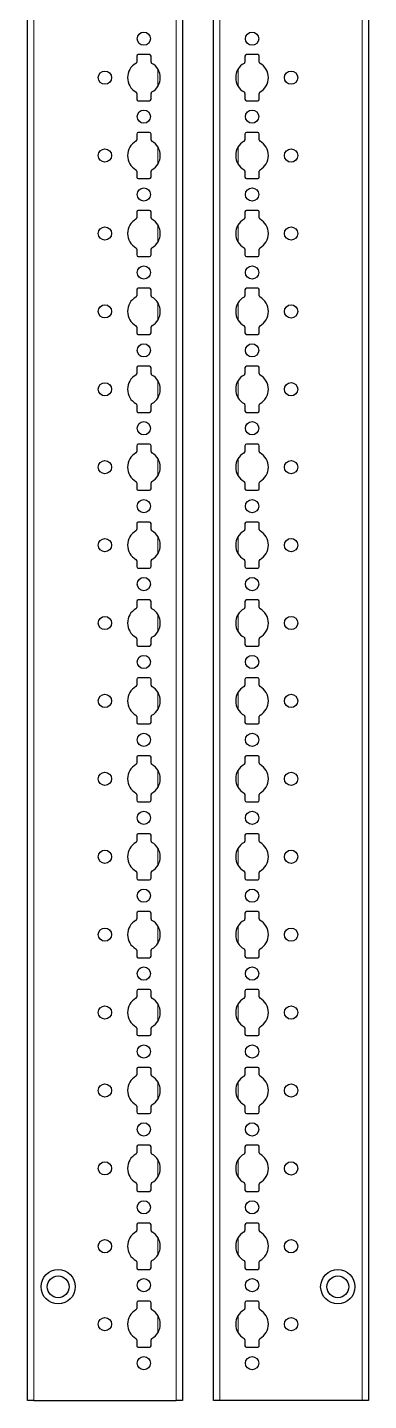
# Model space of a CAD drawing. Header units: millimetres. Extents: x -199 to 1181, y -1371 to 1507.
# Drawn here: x 1071.7 to 1181.1, y -851.8 to -411.2 of the extents above; entities that cross this region are included whole.
import ezdxf

# ---------------------------------------------------------------- set-up
doc = ezdxf.new("R2010")
doc.units = ezdxf.units.MM

msp = doc.modelspace()

# ---------------------------------------------------------------- linework, layer by layer
at = {"color": 7, "linetype": 'Continuous', "lineweight": 25}
for p, q in [((1071.69, -851.79), (1071.69, 1247.21)), ((1121.39, 1247.21), (1121.39, -851.79)), ((1131.39, -851.79), (1131.39, 1247.21)), ((1181.09, 1247.21), (1181.09, -851.79)), ((1106.74, -420.39), (1106.74, -422.27)), ((1110.84, -419.89), (1107.24, -419.89)), ((1111.34, -422.27), (1111.34, -420.39)), ((1141.44, -420.39), (1141.44, -422.27)), ((1145.54, -419.89), (1141.94, -419.89)), ((1146.04, -422.27), (1146.04, -420.39)), ((1106.74, -432.32), (1106.74, -434.19)), ((1107.24, -434.69), (1110.84, -434.69)), ((1111.34, -434.19), (1111.34, -432.32)), ((1141.44, -432.32), (1141.44, -434.19)), ((1141.94, -434.69), (1145.54, -434.69)), ((1146.04, -434.19), (1146.04, -432.32)), ((1110.84, -444.89), (1107.24, -444.89)), ((1145.54, -444.89), (1141.94, -444.89)), ((1106.74, -445.39), (1106.74, -447.27)), ((1111.34, -447.27), (1111.34, -445.39)), ((1141.44, -445.39), (1141.44, -447.27)), ((1146.04, -447.27), (1146.04, -445.39)), ((1106.74, -457.32), (1106.74, -459.19)), ((1111.34, -459.19), (1111.34, -457.32)), ((1141.44, -457.32), (1141.44, -459.19)), ((1146.04, -459.19), (1146.04, -457.32)), ((1107.24, -459.69), (1110.84, -459.69)), ((1141.94, -459.69), (1145.54, -459.69)), ((1106.74, -470.39), (1106.74, -472.27)), ((1110.84, -469.89), (1107.24, -469.89)), ((1111.34, -472.27), (1111.34, -470.39)), ((1141.44, -470.39), (1141.44, -472.27)), ((1145.54, -469.89), (1141.94, -469.89)), ((1146.04, -472.27), (1146.04, -470.39)), ((1106.74, -482.32), (1106.74, -484.19)), ((1111.34, -484.19), (1111.34, -482.32)), ((1141.44, -482.32), (1141.44, -484.19)), ((1146.04, -484.19), (1146.04, -482.32)), ((1107.24, -484.69), (1110.84, -484.69)), ((1141.94, -484.69), (1145.54, -484.69)), ((1106.74, -495.39), (1106.74, -497.27)), ((1110.84, -494.89), (1107.24, -494.89)), ((1111.34, -497.27), (1111.34, -495.39)), ((1141.44, -495.39), (1141.44, -497.27)), ((1145.54, -494.89), (1141.94, -494.89)), ((1146.04, -497.27), (1146.04, -495.39)), ((1106.74, -507.32), (1106.74, -509.19)), ((1107.24, -509.69), (1110.84, -509.69)), ((1111.34, -509.19), (1111.34, -507.32)), ((1141.44, -507.32), (1141.44, -509.19)), ((1141.94, -509.69), (1145.54, -509.69)), ((1146.04, -509.19), (1146.04, -507.32)), ((1110.84, -519.89), (1107.24, -519.89)), ((1145.54, -519.89), (1141.94, -519.89)), ((1106.74, -520.39), (1106.74, -522.27)), ((1111.34, -522.27), (1111.34, -520.39)), ((1141.44, -520.39), (1141.44, -522.27)), ((1146.04, -522.27), (1146.04, -520.39)), ((1106.74, -532.32), (1106.74, -534.19)), ((1111.34, -534.19), (1111.34, -532.32)), ((1141.44, -532.32), (1141.44, -534.19)), ((1146.04, -534.19), (1146.04, -532.32)), ((1107.24, -534.69), (1110.84, -534.69)), ((1141.94, -534.69), (1145.54, -534.69)), ((1106.74, -545.39), (1106.74, -547.27)), ((1110.84, -544.89), (1107.24, -544.89)), ((1111.34, -547.27), (1111.34, -545.39)), ((1141.44, -545.39), (1141.44, -547.27)), ((1145.54, -544.89), (1141.94, -544.89)), ((1146.04, -547.27), (1146.04, -545.39)), ((1106.74, -557.32), (1106.74, -559.19)), ((1111.34, -559.19), (1111.34, -557.32)), ((1141.44, -557.32), (1141.44, -559.19)), ((1146.04, -559.19), (1146.04, -557.32)), ((1107.24, -559.69), (1110.84, -559.69)), ((1141.94, -559.69), (1145.54, -559.69)), ((1106.74, -570.39), (1106.74, -572.27)), ((1110.84, -569.89), (1107.24, -569.89)), ((1111.34, -572.27), (1111.34, -570.39)), ((1141.44, -570.39), (1141.44, -572.27)), ((1145.54, -569.89), (1141.94, -569.89)), ((1146.04, -572.27), (1146.04, -570.39)), ((1106.74, -582.32), (1106.74, -584.19)), ((1107.24, -584.69), (1110.84, -584.69)), ((1111.34, -584.19), (1111.34, -582.32)), ((1141.44, -582.32), (1141.44, -584.19)), ((1141.94, -584.69), (1145.54, -584.69)), ((1146.04, -584.19), (1146.04, -582.32)), ((1106.74, -595.39), (1106.74, -597.27)), ((1110.84, -594.89), (1107.24, -594.89)), ((1111.34, -597.27), (1111.34, -595.39)), ((1141.44, -595.39), (1141.44, -597.27)), ((1145.54, -594.89), (1141.94, -594.89)), ((1146.04, -597.27), (1146.04, -595.39)), ((1106.74, -607.32), (1106.74, -609.19)), ((1111.34, -609.19), (1111.34, -607.32)), ((1141.44, -607.32), (1141.44, -609.19)), ((1146.04, -609.19), (1146.04, -607.32)), ((1107.24, -609.69), (1110.84, -609.69)), ((1141.94, -609.69), (1145.54, -609.69)), ((1106.74, -620.39), (1106.74, -622.27)), ((1110.84, -619.89), (1107.24, -619.89)), ((1111.34, -622.27), (1111.34, -620.39)), ((1141.44, -620.39), (1141.44, -622.27)), ((1145.54, -619.89), (1141.94, -619.89)), ((1146.04, -622.27), (1146.04, -620.39)), ((1106.74, -632.32), (1106.74, -634.19)), ((1111.34, -634.19), (1111.34, -632.32)), ((1141.44, -632.32), (1141.44, -634.19)), ((1146.04, -634.19), (1146.04, -632.32)), ((1107.24, -634.69), (1110.84, -634.69)), ((1141.94, -634.69), (1145.54, -634.69)), ((1106.74, -645.39), (1106.74, -647.27)), ((1110.84, -644.89), (1107.24, -644.89)), ((1111.34, -647.27), (1111.34, -645.39)), ((1141.44, -645.39), (1141.44, -647.27)), ((1145.54, -644.89), (1141.94, -644.89)), ((1146.04, -647.27), (1146.04, -645.39)), ((1106.74, -657.32), (1106.74, -659.19)), ((1107.24, -659.69), (1110.84, -659.69)), ((1111.34, -659.19), (1111.34, -657.32)), ((1141.44, -657.32), (1141.44, -659.19)), ((1141.94, -659.69), (1145.54, -659.69)), ((1146.04, -659.19), (1146.04, -657.32)), ((1106.74, -670.39), (1106.74, -672.27)), ((1110.84, -669.89), (1107.24, -669.89)), ((1111.34, -672.27), (1111.34, -670.39)), ((1141.44, -670.39), (1141.44, -672.27)), ((1145.54, -669.89), (1141.94, -669.89)), ((1146.04, -672.27), (1146.04, -670.39)), ((1106.74, -682.32), (1106.74, -684.19)), ((1111.34, -684.19), (1111.34, -682.32)), ((1141.44, -682.32), (1141.44, -684.19)), ((1146.04, -684.19), (1146.04, -682.32)), ((1107.24, -684.69), (1110.84, -684.69)), ((1141.94, -684.69), (1145.54, -684.69)), ((1106.74, -695.39), (1106.74, -697.27)), ((1110.84, -694.89), (1107.24, -694.89)), ((1111.34, -697.27), (1111.34, -695.39)), ((1141.44, -695.39), (1141.44, -697.27)), ((1145.54, -694.89), (1141.94, -694.89)), ((1146.04, -697.27), (1146.04, -695.39)), ((1106.74, -707.32), (1106.74, -709.19)), ((1111.34, -709.19), (1111.34, -707.32)), ((1141.44, -707.32), (1141.44, -709.19)), ((1146.04, -709.19), (1146.04, -707.32)), ((1107.24, -709.69), (1110.84, -709.69)), ((1141.94, -709.69), (1145.54, -709.69)), ((1106.74, -720.39), (1106.74, -722.27)), ((1110.84, -719.89), (1107.24, -719.89)), ((1111.34, -722.27), (1111.34, -720.39)), ((1141.44, -720.39), (1141.44, -722.27)), ((1145.54, -719.89), (1141.94, -719.89)), ((1146.04, -722.27), (1146.04, -720.39)), ((1106.74, -732.32), (1106.74, -734.19)), ((1107.24, -734.69), (1110.84, -734.69)), ((1111.34, -734.19), (1111.34, -732.32)), ((1141.44, -732.32), (1141.44, -734.19)), ((1141.94, -734.69), (1145.54, -734.69)), ((1146.04, -734.19), (1146.04, -732.32)), ((1106.74, -745.39), (1106.74, -747.27)), ((1110.84, -744.89), (1107.24, -744.89)), ((1111.34, -747.27), (1111.34, -745.39)), ((1141.44, -745.39), (1141.44, -747.27)), ((1145.54, -744.89), (1141.94, -744.89)), ((1146.04, -747.27), (1146.04, -745.39)), ((1106.74, -757.32), (1106.74, -759.19)), ((1111.34, -759.19), (1111.34, -757.32)), ((1141.44, -757.32), (1141.44, -759.19)), ((1146.04, -759.19), (1146.04, -757.32)), ((1107.24, -759.69), (1110.84, -759.69)), ((1141.94, -759.69), (1145.54, -759.69)), ((1106.74, -770.39), (1106.74, -772.27)), ((1110.84, -769.89), (1107.24, -769.89)), ((1111.34, -772.27), (1111.34, -770.39)), ((1141.44, -770.39), (1141.44, -772.27)), ((1145.54, -769.89), (1141.94, -769.89)), ((1146.04, -772.27), (1146.04, -770.39)), ((1106.74, -782.32), (1106.74, -784.19)), ((1111.34, -784.19), (1111.34, -782.32)), ((1141.44, -782.32), (1141.44, -784.19)), ((1146.04, -784.19), (1146.04, -782.32)), ((1107.24, -784.69), (1110.84, -784.69)), ((1141.94, -784.69), (1145.54, -784.69)), ((1106.74, -795.39), (1106.74, -797.27)), ((1110.84, -794.89), (1107.24, -794.89)), ((1111.34, -797.27), (1111.34, -795.39)), ((1141.44, -795.39), (1141.44, -797.27)), ((1145.54, -794.89), (1141.94, -794.89)), ((1146.04, -797.27), (1146.04, -795.39)), ((1106.74, -807.32), (1106.74, -809.19)), ((1107.24, -809.69), (1110.84, -809.69)), ((1111.34, -809.19), (1111.34, -807.32)), ((1141.44, -807.32), (1141.44, -809.19)), ((1141.94, -809.69), (1145.54, -809.69)), ((1146.04, -809.19), (1146.04, -807.32)), ((1106.74, -820.39), (1106.74, -822.27)), ((1110.84, -819.89), (1107.24, -819.89)), ((1111.34, -822.27), (1111.34, -820.39)), ((1141.44, -820.39), (1141.44, -822.27)), ((1145.54, -819.89), (1141.94, -819.89)), ((1146.04, -822.27), (1146.04, -820.39)), ((1106.74, -832.32), (1106.74, -834.19)), ((1111.34, -834.19), (1111.34, -832.32)), ((1141.44, -832.32), (1141.44, -834.19)), ((1146.04, -834.19), (1146.04, -832.32)), ((1107.24, -834.69), (1110.84, -834.69)), ((1141.94, -834.69), (1145.54, -834.69)), ((1073.69, -851.79), (1071.69, -851.79)), ((1073.69, -851.79), (1119.39, -851.79)), ((1121.39, -851.79), (1119.39, -851.79)), ((1133.39, -851.79), (1131.39, -851.79)), ((1179.09, -851.79), (1133.39, -851.79)), ((1181.09, -851.79), (1179.09, -851.79))]:
    msp.add_line(p, q, dxfattribs=at)
at = {"color": 8, "linetype": 'Continuous', "lineweight": 18}
for p, q in [((1073.69, 1247.21), (1073.69, -851.79)), ((1119.39, -851.79), (1119.39, 1247.21)), ((1133.39, 1247.21), (1133.39, -851.79)), ((1179.09, -851.79), (1179.09, 1247.21)), ((1113.54, -430), (1113.54, -424.59)), ((1139.24, -424.59), (1139.24, -430)), ((1113.54, -455), (1113.54, -449.59)), ((1139.24, -449.59), (1139.24, -455)), ((1113.54, -480), (1113.54, -474.59)), ((1139.24, -474.59), (1139.24, -480)), ((1113.54, -505), (1113.54, -499.59)), ((1139.24, -499.59), (1139.24, -505)), ((1113.54, -530), (1113.54, -524.59)), ((1139.24, -524.59), (1139.24, -530)), ((1113.54, -555), (1113.54, -549.59)), ((1139.24, -549.59), (1139.24, -555)), ((1113.54, -580), (1113.54, -574.59)), ((1139.24, -574.59), (1139.24, -580)), ((1113.54, -605), (1113.54, -599.59)), ((1139.24, -599.59), (1139.24, -605)), ((1113.54, -630), (1113.54, -624.59)), ((1139.24, -624.59), (1139.24, -630)), ((1113.54, -655), (1113.54, -649.59)), ((1139.24, -649.59), (1139.24, -655)), ((1113.54, -680), (1113.54, -674.59)), ((1139.24, -674.59), (1139.24, -680)), ((1113.54, -705), (1113.54, -699.59)), ((1139.24, -699.59), (1139.24, -705)), ((1113.54, -730), (1113.54, -724.59)), ((1139.24, -724.59), (1139.24, -730)), ((1113.54, -755), (1113.54, -749.59)), ((1139.24, -749.59), (1139.24, -755)), ((1113.54, -780), (1113.54, -774.59)), ((1139.24, -774.59), (1139.24, -780)), ((1113.54, -805), (1113.54, -799.59)), ((1139.24, -799.59), (1139.24, -805)), ((1113.54, -830), (1113.54, -824.59)), ((1139.24, -824.59), (1139.24, -830))]:
    msp.add_line(p, q, dxfattribs=at)
at = {"color": 7, "linetype": 'Continuous', "lineweight": 25}
for centre, radius in [((1109.04, -414.79), 2.12), ((1143.74, -414.79), 2.12), ((1096.54, -427.29), 2.12), ((1156.24, -427.29), 2.13), ((1109.04, -439.79), 2.12), ((1143.74, -439.79), 2.12), ((1096.54, -452.29), 2.12), ((1156.24, -452.29), 2.13), ((1109.04, -464.79), 2.12), ((1143.74, -464.79), 2.12), ((1096.54, -477.29), 2.12), ((1156.24, -477.29), 2.13), ((1109.04, -489.79), 2.12), ((1143.74, -489.79), 2.12), ((1096.54, -502.29), 2.12), ((1156.24, -502.29), 2.13), ((1109.04, -514.79), 2.12), ((1143.74, -514.79), 2.12), ((1096.54, -527.29), 2.12), ((1156.24, -527.29), 2.13), ((1109.04, -539.79), 2.12), ((1143.74, -539.79), 2.12), ((1096.54, -552.29), 2.12), ((1156.24, -552.29), 2.13), ((1109.04, -564.79), 2.12), ((1143.74, -564.79), 2.12), ((1096.54, -577.29), 2.12), ((1156.24, -577.29), 2.13), ((1109.04, -589.79), 2.12), ((1143.74, -589.79), 2.12), ((1096.54, -602.29), 2.12), ((1156.24, -602.29), 2.13), ((1109.04, -614.79), 2.12), ((1143.74, -614.79), 2.12), ((1096.54, -627.29), 2.12), ((1156.24, -627.29), 2.13), ((1109.04, -639.79), 2.12), ((1143.74, -639.79), 2.12), ((1096.54, -652.29), 2.12), ((1156.24, -652.29), 2.13), ((1109.04, -664.79), 2.12), ((1143.74, -664.79), 2.12), ((1096.54, -677.29), 2.12), ((1156.24, -677.29), 2.13), ((1109.04, -689.79), 2.12), ((1143.74, -689.79), 2.12), ((1096.54, -702.29), 2.12), ((1156.24, -702.29), 2.13), ((1109.04, -714.79), 2.12), ((1143.74, -714.79), 2.12), ((1096.54, -727.29), 2.12), ((1156.24, -727.29), 2.13), ((1109.04, -739.79), 2.12), ((1143.74, -739.79), 2.12), ((1096.54, -752.29), 2.12), ((1156.24, -752.29), 2.13), ((1109.04, -764.79), 2.12), ((1143.74, -764.79), 2.12), ((1096.54, -777.29), 2.12), ((1156.24, -777.29), 2.13), ((1109.04, -789.79), 2.12), ((1143.74, -789.79), 2.12), ((1096.54, -802.29), 2.12), ((1156.24, -802.29), 2.13), ((1081.54, -815.29), 5.5), ((1171.24, -815.29), 5.5), ((1081.54, -815.29), 3.5), ((1109.04, -814.79), 2.12), ((1143.74, -814.79), 2.12), ((1171.24, -815.29), 3.5), ((1096.54, -827.29), 2.12), ((1156.24, -827.29), 2.13), ((1109.04, -839.79), 2.12), ((1143.74, -839.79), 2.12)]:
    msp.add_circle(centre, radius, dxfattribs=at)
for centre, radius, start, end in [((1109.04, -427.29), 5.25, 119.1407, 240.8593), ((1106.24, -422.27), 0.5, 299.1407, 0), ((1107.24, -420.39), 0.5, 90, 180), ((1110.84, -420.39), 0.5, 0, 90), ((1111.84, -422.27), 0.5, 180, 240.8593), ((1109.04, -427.29), 5.25, 299.1407, 60.8593), ((1143.74, -427.29), 5.25, 119.1407, 240.8593), ((1140.94, -422.27), 0.5, 299.1407, 0), ((1141.94, -420.39), 0.5, 90, 180), ((1145.54, -420.39), 0.5, 0, 90), ((1146.54, -422.27), 0.5, 180, 240.8593), ((1143.74, -427.29), 5.25, 299.1407, 60.8593), ((1106.24, -432.32), 0.5, 0, 60.8593), ((1107.24, -434.19), 0.5, 180, 270), ((1110.84, -434.19), 0.5, 270, 0), ((1111.84, -432.32), 0.5, 119.1407, 180), ((1140.94, -432.32), 0.5, 0, 60.8593), ((1141.94, -434.19), 0.5, 180, 270), ((1145.54, -434.19), 0.5, 270, 0), ((1146.54, -432.32), 0.5, 119.1407, 180), ((1107.24, -445.39), 0.5, 90, 180), ((1110.84, -445.39), 0.5, 0, 90), ((1141.94, -445.39), 0.5, 90, 180), ((1145.54, -445.39), 0.5, 0, 90), ((1109.04, -452.29), 5.25, 119.1407, 240.8593), ((1106.24, -447.27), 0.5, 299.1407, 0), ((1111.84, -447.27), 0.5, 180, 240.8593), ((1109.04, -452.29), 5.25, 299.1407, 60.8593), ((1143.74, -452.29), 5.25, 119.1407, 240.8593), ((1140.94, -447.27), 0.5, 299.1407, 0), ((1146.54, -447.27), 0.5, 180, 240.8593), ((1143.74, -452.29), 5.25, 299.1407, 60.8593), ((1106.24, -457.32), 0.5, 0, 60.8593), ((1111.84, -457.32), 0.5, 119.1407, 180), ((1140.94, -457.32), 0.5, 0, 60.8593), ((1146.54, -457.32), 0.5, 119.1407, 180), ((1107.24, -459.19), 0.5, 180, 270), ((1110.84, -459.19), 0.5, 270, 0), ((1141.94, -459.19), 0.5, 180, 270), ((1145.54, -459.19), 0.5, 270, 0), ((1107.24, -470.39), 0.5, 90, 180), ((1110.84, -470.39), 0.5, 0, 90), ((1141.94, -470.39), 0.5, 90, 180), ((1145.54, -470.39), 0.5, 0, 90), ((1109.04, -477.29), 5.25, 119.1407, 240.8593), ((1106.24, -472.27), 0.5, 299.1407, 0), ((1111.84, -472.27), 0.5, 180, 240.8593), ((1109.04, -477.29), 5.25, 299.1407, 60.8593), ((1143.74, -477.29), 5.25, 119.1407, 240.8593), ((1140.94, -472.27), 0.5, 299.1407, 0), ((1146.54, -472.27), 0.5, 180, 240.8593), ((1143.74, -477.29), 5.25, 299.1407, 60.8593), ((1106.24, -482.32), 0.5, 0, 60.8593), ((1107.24, -484.19), 0.5, 180, 270), ((1110.84, -484.19), 0.5, 270, 0), ((1111.84, -482.32), 0.5, 119.1407, 180), ((1140.94, -482.32), 0.5, 0, 60.8593), ((1141.94, -484.19), 0.5, 180, 270), ((1145.54, -484.19), 0.5, 270, 0), ((1146.54, -482.32), 0.5, 119.1407, 180), ((1109.04, -502.29), 5.25, 119.1407, 240.8593), ((1106.24, -497.27), 0.5, 299.1407, 0), ((1107.24, -495.39), 0.5, 90, 180), ((1110.84, -495.39), 0.5, 0, 90), ((1111.84, -497.27), 0.5, 180, 240.8593), ((1109.04, -502.29), 5.25, 299.1407, 60.8593), ((1143.74, -502.29), 5.25, 119.1407, 240.8593), ((1140.94, -497.27), 0.5, 299.1407, 0), ((1141.94, -495.39), 0.5, 90, 180), ((1145.54, -495.39), 0.5, 0, 90), ((1146.54, -497.27), 0.5, 180, 240.8593), ((1143.74, -502.29), 5.25, 299.1407, 60.8593), ((1106.24, -507.32), 0.5, 0, 60.8593), ((1107.24, -509.19), 0.5, 180, 270), ((1110.84, -509.19), 0.5, 270, 0), ((1111.84, -507.32), 0.5, 119.1407, 180), ((1140.94, -507.32), 0.5, 0, 60.8593), ((1141.94, -509.19), 0.5, 180, 270), ((1145.54, -509.19), 0.5, 270, 0), ((1146.54, -507.32), 0.5, 119.1407, 180), ((1107.24, -520.39), 0.5, 90, 180), ((1110.84, -520.39), 0.5, 0, 90), ((1141.94, -520.39), 0.5, 90, 180), ((1145.54, -520.39), 0.5, 0, 90), ((1109.04, -527.29), 5.25, 119.1407, 240.8593), ((1106.24, -522.27), 0.5, 299.1407, 0), ((1111.84, -522.27), 0.5, 180, 240.8593), ((1109.04, -527.29), 5.25, 299.1407, 60.8593), ((1143.74, -527.29), 5.25, 119.1407, 240.8593), ((1140.94, -522.27), 0.5, 299.1407, 0), ((1146.54, -522.27), 0.5, 180, 240.8593), ((1143.74, -527.29), 5.25, 299.1407, 60.8593), ((1106.24, -532.32), 0.5, 0, 60.8593), ((1111.84, -532.32), 0.5, 119.1407, 180), ((1140.94, -532.32), 0.5, 0, 60.8593), ((1146.54, -532.32), 0.5, 119.1407, 180), ((1107.24, -534.19), 0.5, 180, 270), ((1110.84, -534.19), 0.5, 270, 0), ((1141.94, -534.19), 0.5, 180, 270), ((1145.54, -534.19), 0.5, 270, 0), ((1107.24, -545.39), 0.5, 90, 180), ((1110.84, -545.39), 0.5, 0, 90), ((1141.94, -545.39), 0.5, 90, 180), ((1145.54, -545.39), 0.5, 0, 90), ((1109.04, -552.29), 5.25, 119.1407, 240.8593), ((1106.24, -547.27), 0.5, 299.1407, 0), ((1111.84, -547.27), 0.5, 180, 240.8593), ((1109.04, -552.29), 5.25, 299.1407, 60.8593), ((1143.74, -552.29), 5.25, 119.1407, 240.8593), ((1140.94, -547.27), 0.5, 299.1407, 0), ((1146.54, -547.27), 0.5, 180, 240.8593), ((1143.74, -552.29), 5.25, 299.1407, 60.8593), ((1106.24, -557.32), 0.5, 0, 60.8593), ((1107.24, -559.19), 0.5, 180, 270), ((1110.84, -559.19), 0.5, 270, 0), ((1111.84, -557.32), 0.5, 119.1407, 180), ((1140.94, -557.32), 0.5, 0, 60.8593), ((1141.94, -559.19), 0.5, 180, 270), ((1145.54, -559.19), 0.5, 270, 0), ((1146.54, -557.32), 0.5, 119.1407, 180), ((1109.04, -577.29), 5.25, 119.1407, 240.8593), ((1106.24, -572.27), 0.5, 299.1407, 0), ((1107.24, -570.39), 0.5, 90, 180), ((1110.84, -570.39), 0.5, 0, 90), ((1111.84, -572.27), 0.5, 180, 240.8593), ((1109.04, -577.29), 5.25, 299.1407, 60.8593), ((1143.74, -577.29), 5.25, 119.1407, 240.8593), ((1140.94, -572.27), 0.5, 299.1407, 0), ((1141.94, -570.39), 0.5, 90, 180), ((1145.54, -570.39), 0.5, 0, 90), ((1146.54, -572.27), 0.5, 180, 240.8593), ((1143.74, -577.29), 5.25, 299.1407, 60.8593), ((1106.24, -582.32), 0.5, 0, 60.8593), ((1107.24, -584.19), 0.5, 180, 270), ((1110.84, -584.19), 0.5, 270, 0), ((1111.84, -582.32), 0.5, 119.1407, 180), ((1140.94, -582.32), 0.5, 0, 60.8593), ((1141.94, -584.19), 0.5, 180, 270), ((1145.54, -584.19), 0.5, 270, 0), ((1146.54, -582.32), 0.5, 119.1407, 180), ((1109.04, -602.29), 5.25, 119.1407, 240.8593), ((1106.24, -597.27), 0.5, 299.1407, 0), ((1107.24, -595.39), 0.5, 90, 180), ((1110.84, -595.39), 0.5, 0, 90), ((1111.84, -597.27), 0.5, 180, 240.8593), ((1109.04, -602.29), 5.25, 299.1407, 60.8593), ((1143.74, -602.29), 5.25, 119.1407, 240.8593), ((1140.94, -597.27), 0.5, 299.1407, 0), ((1141.94, -595.39), 0.5, 90, 180), ((1145.54, -595.39), 0.5, 0, 90), ((1146.54, -597.27), 0.5, 180, 240.8593), ((1143.74, -602.29), 5.25, 299.1407, 60.8593), ((1106.24, -607.32), 0.5, 0, 60.8593), ((1111.84, -607.32), 0.5, 119.1407, 180), ((1140.94, -607.32), 0.5, 0, 60.8593), ((1146.54, -607.32), 0.5, 119.1407, 180), ((1107.24, -609.19), 0.5, 180, 270), ((1110.84, -609.19), 0.5, 270, 0), ((1141.94, -609.19), 0.5, 180, 270), ((1145.54, -609.19), 0.5, 270, 0), ((1107.24, -620.39), 0.5, 90, 180), ((1110.84, -620.39), 0.5, 0, 90), ((1141.94, -620.39), 0.5, 90, 180), ((1145.54, -620.39), 0.5, 0, 90), ((1109.04, -627.29), 5.25, 119.1407, 240.8593), ((1106.24, -622.27), 0.5, 299.1407, 0), ((1111.84, -622.27), 0.5, 180, 240.8593), ((1109.04, -627.29), 5.25, 299.1407, 60.8593), ((1143.74, -627.29), 5.25, 119.1407, 240.8593), ((1140.94, -622.27), 0.5, 299.1407, 0), ((1146.54, -622.27), 0.5, 180, 240.8593), ((1143.74, -627.29), 5.25, 299.1407, 60.8593), ((1106.24, -632.32), 0.5, 0, 60.8593), ((1107.24, -634.19), 0.5, 180, 270), ((1110.84, -634.19), 0.5, 270, 0), ((1111.84, -632.32), 0.5, 119.1407, 180), ((1140.94, -632.32), 0.5, 0, 60.8593), ((1141.94, -634.19), 0.5, 180, 270), ((1145.54, -634.19), 0.5, 270, 0), ((1146.54, -632.32), 0.5, 119.1407, 180), ((1106.24, -647.27), 0.5, 299.1407, 0), ((1107.24, -645.39), 0.5, 90, 180), ((1110.84, -645.39), 0.5, 0, 90), ((1111.84, -647.27), 0.5, 180, 240.8593), ((1140.94, -647.27), 0.5, 299.1407, 0), ((1141.94, -645.39), 0.5, 90, 180), ((1145.54, -645.39), 0.5, 0, 90), ((1146.54, -647.27), 0.5, 180, 240.8593), ((1109.04, -652.29), 5.25, 119.1407, 240.8593), ((1109.04, -652.29), 5.25, 299.1407, 60.8593), ((1143.74, -652.29), 5.25, 119.1407, 240.8593), ((1143.74, -652.29), 5.25, 299.1407, 60.8593), ((1106.24, -657.32), 0.5, 0, 60.8593), ((1107.24, -659.19), 0.5, 180, 270), ((1110.84, -659.19), 0.5, 270, 0), ((1111.84, -657.32), 0.5, 119.1407, 180), ((1140.94, -657.32), 0.5, 0, 60.8593), ((1141.94, -659.19), 0.5, 180, 270), ((1145.54, -659.19), 0.5, 270, 0), ((1146.54, -657.32), 0.5, 119.1407, 180), ((1109.04, -677.29), 5.25, 119.1407, 240.8593), ((1106.24, -672.27), 0.5, 299.1407, 0), ((1107.24, -670.39), 0.5, 90, 180), ((1110.84, -670.39), 0.5, 0, 90), ((1111.84, -672.27), 0.5, 180, 240.8593), ((1109.04, -677.29), 5.25, 299.1407, 60.8593), ((1143.74, -677.29), 5.25, 119.1407, 240.8593), ((1140.94, -672.27), 0.5, 299.1407, 0), ((1141.94, -670.39), 0.5, 90, 180), ((1145.54, -670.39), 0.5, 0, 90), ((1146.54, -672.27), 0.5, 180, 240.8593), ((1143.74, -677.29), 5.25, 299.1407, 60.8593), ((1106.24, -682.32), 0.5, 0, 60.8593), ((1111.84, -682.32), 0.5, 119.1407, 180), ((1140.94, -682.32), 0.5, 0, 60.8593), ((1146.54, -682.32), 0.5, 119.1407, 180), ((1107.24, -684.19), 0.5, 180, 270), ((1110.84, -684.19), 0.5, 270, 0), ((1141.94, -684.19), 0.5, 180, 270), ((1145.54, -684.19), 0.5, 270, 0), ((1107.24, -695.39), 0.5, 90, 180), ((1110.84, -695.39), 0.5, 0, 90), ((1141.94, -695.39), 0.5, 90, 180), ((1145.54, -695.39), 0.5, 0, 90), ((1109.04, -702.29), 5.25, 119.1407, 240.8593), ((1106.24, -697.27), 0.5, 299.1407, 0), ((1111.84, -697.27), 0.5, 180, 240.8593), ((1109.04, -702.29), 5.25, 299.1407, 60.8593), ((1143.74, -702.29), 5.25, 119.1407, 240.8593), ((1140.94, -697.27), 0.5, 299.1407, 0), ((1146.54, -697.27), 0.5, 180, 240.8593), ((1143.74, -702.29), 5.25, 299.1407, 60.8593), ((1106.24, -707.32), 0.5, 0, 60.8593), ((1107.24, -709.19), 0.5, 180, 270), ((1110.84, -709.19), 0.5, 270, 0), ((1111.84, -707.32), 0.5, 119.1407, 180), ((1140.94, -707.32), 0.5, 0, 60.8593), ((1141.94, -709.19), 0.5, 180, 270), ((1145.54, -709.19), 0.5, 270, 0), ((1146.54, -707.32), 0.5, 119.1407, 180), ((1106.24, -722.27), 0.5, 299.1407, 0), ((1107.24, -720.39), 0.5, 90, 180), ((1110.84, -720.39), 0.5, 0, 90), ((1111.84, -722.27), 0.5, 180, 240.8593), ((1140.94, -722.27), 0.5, 299.1407, 0), ((1141.94, -720.39), 0.5, 90, 180), ((1145.54, -720.39), 0.5, 0, 90), ((1146.54, -722.27), 0.5, 180, 240.8593), ((1109.04, -727.29), 5.25, 119.1407, 240.8593), ((1109.04, -727.29), 5.25, 299.1407, 60.8593), ((1143.74, -727.29), 5.25, 119.1407, 240.8593), ((1143.74, -727.29), 5.25, 299.1407, 60.8593), ((1106.24, -732.32), 0.5, 0, 60.8593), ((1107.24, -734.19), 0.5, 180, 270), ((1110.84, -734.19), 0.5, 270, 0), ((1111.84, -732.32), 0.5, 119.1407, 180), ((1140.94, -732.32), 0.5, 0, 60.8593), ((1141.94, -734.19), 0.5, 180, 270), ((1145.54, -734.19), 0.5, 270, 0), ((1146.54, -732.32), 0.5, 119.1407, 180), ((1109.04, -752.29), 5.25, 119.1407, 240.8593), ((1106.24, -747.27), 0.5, 299.1407, 0), ((1107.24, -745.39), 0.5, 90, 180), ((1110.84, -745.39), 0.5, 0, 90), ((1111.84, -747.27), 0.5, 180, 240.8593), ((1109.04, -752.29), 5.25, 299.1407, 60.8593), ((1143.74, -752.29), 5.25, 119.1407, 240.8593), ((1140.94, -747.27), 0.5, 299.1407, 0), ((1141.94, -745.39), 0.5, 90, 180), ((1145.54, -745.39), 0.5, 0, 90), ((1146.54, -747.27), 0.5, 180, 240.8593), ((1143.74, -752.29), 5.25, 299.1407, 60.8593), ((1106.24, -757.32), 0.5, 0, 60.8593), ((1111.84, -757.32), 0.5, 119.1407, 180), ((1140.94, -757.32), 0.5, 0, 60.8593), ((1146.54, -757.32), 0.5, 119.1407, 180), ((1107.24, -759.19), 0.5, 180, 270), ((1110.84, -759.19), 0.5, 270, 0), ((1141.94, -759.19), 0.5, 180, 270), ((1145.54, -759.19), 0.5, 270, 0), ((1107.24, -770.39), 0.5, 90, 180), ((1110.84, -770.39), 0.5, 0, 90), ((1141.94, -770.39), 0.5, 90, 180), ((1145.54, -770.39), 0.5, 0, 90), ((1109.04, -777.29), 5.25, 119.1407, 240.8593), ((1106.24, -772.27), 0.5, 299.1407, 0), ((1111.84, -772.27), 0.5, 180, 240.8593), ((1109.04, -777.29), 5.25, 299.1407, 60.8593), ((1143.74, -777.29), 5.25, 119.1407, 240.8593), ((1140.94, -772.27), 0.5, 299.1407, 0), ((1146.54, -772.27), 0.5, 180, 240.8593), ((1143.74, -777.29), 5.25, 299.1407, 60.8593), ((1106.24, -782.32), 0.5, 0, 60.8593), ((1107.24, -784.19), 0.5, 180, 270), ((1110.84, -784.19), 0.5, 270, 0), ((1111.84, -782.32), 0.5, 119.1407, 180), ((1140.94, -782.32), 0.5, 0, 60.8593), ((1141.94, -784.19), 0.5, 180, 270), ((1145.54, -784.19), 0.5, 270, 0), ((1146.54, -782.32), 0.5, 119.1407, 180), ((1106.24, -797.27), 0.5, 299.1407, 0), ((1107.24, -795.39), 0.5, 90, 180), ((1110.84, -795.39), 0.5, 0, 90), ((1111.84, -797.27), 0.5, 180, 240.8593), ((1140.94, -797.27), 0.5, 299.1407, 0), ((1141.94, -795.39), 0.5, 90, 180), ((1145.54, -795.39), 0.5, 0, 90), ((1146.54, -797.27), 0.5, 180, 240.8593), ((1109.04, -802.29), 5.25, 119.1407, 240.8593), ((1109.04, -802.29), 5.25, 299.1407, 60.8593), ((1143.74, -802.29), 5.25, 119.1407, 240.8593), ((1143.74, -802.29), 5.25, 299.1407, 60.8593), ((1106.24, -807.32), 0.5, 0, 60.8593), ((1107.24, -809.19), 0.5, 180, 270), ((1110.84, -809.19), 0.5, 270, 0), ((1111.84, -807.32), 0.5, 119.1407, 180), ((1140.94, -807.32), 0.5, 0, 60.8593), ((1141.94, -809.19), 0.5, 180, 270), ((1145.54, -809.19), 0.5, 270, 0), ((1146.54, -807.32), 0.5, 119.1407, 180), ((1109.04, -827.29), 5.25, 119.1407, 240.8593), ((1106.24, -822.27), 0.5, 299.1407, 0), ((1107.24, -820.39), 0.5, 90, 180), ((1110.84, -820.39), 0.5, 0, 90), ((1111.84, -822.27), 0.5, 180, 240.8593), ((1109.04, -827.29), 5.25, 299.1407, 60.8593), ((1143.74, -827.29), 5.25, 119.1407, 240.8593), ((1140.94, -822.27), 0.5, 299.1407, 0), ((1141.94, -820.39), 0.5, 90, 180), ((1145.54, -820.39), 0.5, 0, 90), ((1146.54, -822.27), 0.5, 180, 240.8593), ((1143.74, -827.29), 5.25, 299.1407, 60.8593), ((1106.24, -832.32), 0.5, 0, 60.8593), ((1111.84, -832.32), 0.5, 119.1407, 180), ((1140.94, -832.32), 0.5, 0, 60.8593), ((1146.54, -832.32), 0.5, 119.1407, 180), ((1107.24, -834.19), 0.5, 180, 270), ((1110.84, -834.19), 0.5, 270, 0), ((1141.94, -834.19), 0.5, 180, 270), ((1145.54, -834.19), 0.5, 270, 0)]:
    msp.add_arc(centre, radius, start, end, dxfattribs=at)

doc.saveas('drawing.dxf')
